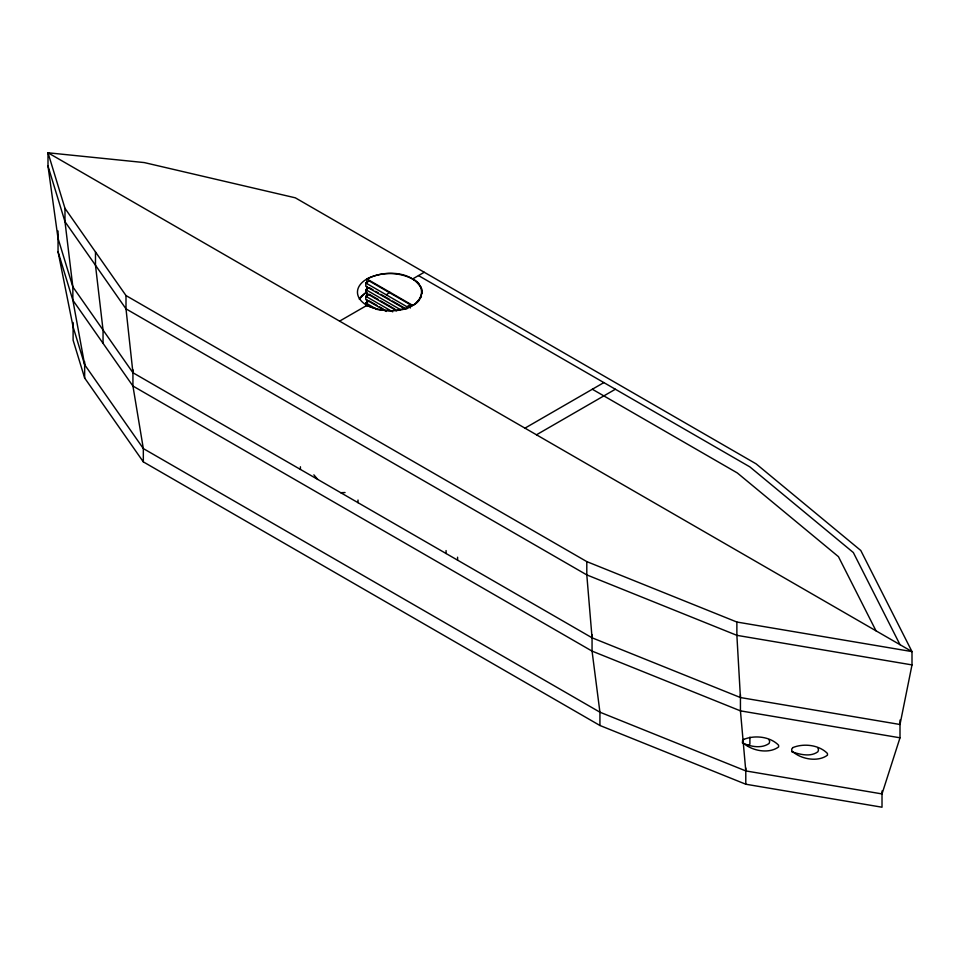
<?xml version="1.0" encoding="UTF-8"?>
<svg xmlns="http://www.w3.org/2000/svg" width="960" height="960" viewBox="0 0 960 960"><rect width="100%" height="100%" fill="white"/><g stroke="black" fill="none" stroke-linecap="round" stroke-linejoin="round"><path stroke-width="1.44" d="M912 664.908L900 724.488L740.436 697.548L592.056 637.8L132.936 372.732L72.852 286.872L58.044 238.392L48 166.08L48 152.784L144.264 162.576L295.32 197.82L756.12 463.86L860.784 550.488L912 651.6L912 664.908L736.872 635.34L586.8 574.908L126 308.868L64.98 221.664L48 166.08M421.464 296.1L420.24 298.44M422.016 293.676L422.136 291.228M900 720.06L900 737.796L882.012 793.92L745.788 770.916L599.928 712.188L143.328 448.572L84.66 364.728L73.104 326.904L58.044 251.688L58.044 231M418.62 300.696L416.388 302.784M366.732 292.176L361.56 296.064L359.304 299.208L364.536 293.58L366.924 292.284L366.924 296.712M413.808 304.716L407.364 307.884L395.604 310.536M405.576 309.276L365.772 286.296L365.772 282.972L369.228 280.968L410.316 304.704L410.316 308.028M396.588 310.74L365.772 292.944L365.772 289.62L369.228 287.628L373.08 289.848M386.316 311.46L365.772 299.592L365.772 296.268L369.228 294.276L378.216 299.46M365.772 306.252L365.772 302.916L369.228 300.924L376.932 305.376M339.6 321.132L366.924 305.364C383.376 314.004 419.76 314.352 422.196 290.28C413.46 270.24 383.94 269.976 366.924 278.976A32.316 18.66 0 0 0 366.924 305.364M366.924 283.416L366.924 278.976C380.964 271.74 398.58 271.74 412.62 278.976L424.26 272.256M386.316 294.828L389.772 292.176M365.772 282.972L406.86 306.696L410.316 304.704M524.964 428.148L603.852 382.596M536.484 434.796L615.372 389.244M747.396 745.692L749.892 744.24L749.892 737.124M340.728 492.696L345.048 492.54M391.404 310.86L378.912 309.768L366.732 305.472M64.98 208.356L126 295.572L586.8 561.612L736.872 622.032L912 651.6L48 152.784L64.98 208.356L64.98 221.664L72.852 286.872L72.852 300.168L84.66 364.728M900 737.796L740.436 710.856L592.056 651.108L132.936 386.04L72.852 300.168L58.044 251.688M73.104 322.464L73.104 340.2L84.66 378.024L143.328 461.88L599.928 725.484L745.788 784.224L882.012 807.216L882.012 790.968M791.652 751.74C799.8 754.38 810.42 757.344 817.908 751.74L818.52 749.94L817.908 747.948M742.308 742.848C750.324 746.652 761.412 748.92 769.068 743.484L769.68 741.696L769.068 739.704M418.5 275.58L749.856 466.884L853.344 552.552L900 644.676M592.332 389.244L737.316 472.944L838.452 556.668L876.012 630.828M366.924 278.976L412.62 305.364C424.524 300.48 424.524 283.86 412.62 278.976M375.648 291.336L378.216 292.812M380.784 294.3L389.772 299.484M392.34 300.972L405.18 308.388M365.772 289.62L400.44 309.636M380.784 300.948L394.908 309.108M365.772 296.268L392.736 311.844M379.5 306.864L383.352 309.084M365.772 302.916L377.328 309.6M412.812 278.868L414.408 280.068M416.988 282.012L418.992 284.172M313.872 474.84L317.712 479.412M420.612 286.428L421.584 288.804M132.936 372.732L126 308.868L126 295.572M745.788 770.916L740.436 710.856L740.436 694.596M592.056 637.8L586.8 574.908L586.8 561.612M740.436 697.548L736.872 635.34L736.872 622.032M745.788 767.988L745.788 784.224M599.928 725.484L599.928 712.188L592.056 651.108L592.056 634.848M457.584 557.208L457.584 560.16M446.064 550.56L446.064 553.512M406.86 306.696L406.86 308.916M366.924 286.368L366.924 289.32M366.924 299.664L366.924 302.628M358.008 500.028L358.008 502.68M300.408 466.764L300.408 469.416M143.328 461.88L143.328 448.572L132.936 386.04L132.936 369.78M103.044 343.32L103.044 330.012L95.484 265.26L95.484 251.964M84.66 361.764L84.66 378.024M743.976 739.344L742.512 740.652L742.536 742.308C751.164 750.828 768.744 754.368 778.668 746.892L778.572 745.188C770.196 736.608 754.848 734.856 743.976 739.344M792.816 747.6L791.7 749.088L791.796 750.792C800.244 759.156 817.776 762.54 827.52 755.136L827.412 753.432C819.048 744.852 803.688 743.1 792.816 747.6"/></g></svg>
